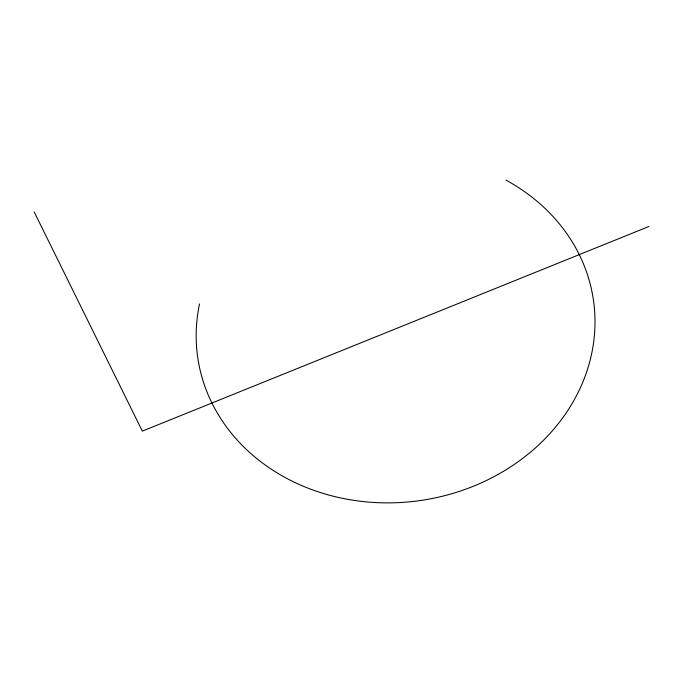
<?xml version="1.0" encoding="UTF-8"?>
<svg xmlns="http://www.w3.org/2000/svg" width="683" height="683" viewBox="0 0 683 683"><rect width="100%" height="100%" fill="white"/><g stroke="black" fill="none" stroke-linecap="round" stroke-linejoin="round"><path stroke-width="1.02" d="M648.85 226.517L142.329 431.127L34.15 211.867M506.009 180.124A199.923 173.482 -8.2 0 1 574.941 398.565A199.923 173.482 -8.2 0 1 333.227 496.208A199.923 173.482 -8.2 0 1 199.521 303.926"/></g></svg>
